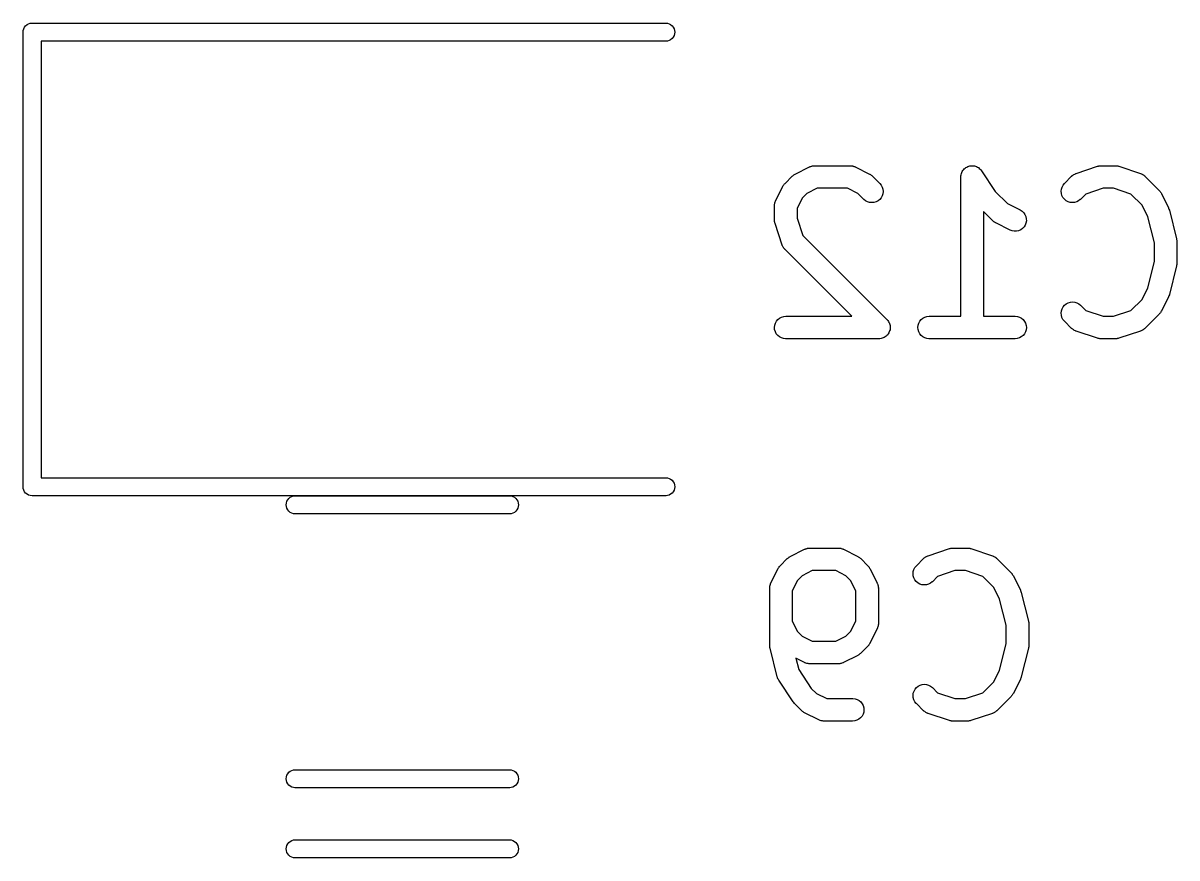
# Model space of a CAD drawing. Extents: x 107.4 to 153.1, y -68.2 to -38.3.
# Drawn here: x 136.67 to 144.34, y -43.85 to -38.31 of the extents above; entities that cross this region are included whole.
import ezdxf

# ---------------------------------------------------------------- set-up
doc = ezdxf.new("R2010")
doc.units = 0
doc.layers.add('BLACK', color=7, linetype='CONTINUOUS')

msp = doc.modelspace()

# ---------------------------------------------------------------- linework, layer by layer
at = {"layer": 'BLACK', "linetype": 'CONTINUOUS'}
for p, q in [((136.676, -38.3449), (136.682, -38.3345)), ((136.682, -38.3345), (136.689, -38.3254)), ((136.689, -38.3254), (136.699, -38.3179)), ((136.699, -38.3179), (136.709, -38.3123)), ((136.709, -38.3123), (136.72, -38.3089)), ((136.72, -38.3089), (136.729, -38.308)), ((136.729, -38.308), (136.732, -38.3077)), ((136.729, -38.308), (136.729, -38.308)), ((136.732, -38.3077), (136.735, -38.308)), ((136.735, -38.308), (140.945, -38.308)), ((140.945, -38.308), (140.954, -38.3089)), ((140.954, -38.3089), (140.965, -38.3123)), ((140.965, -38.3123), (140.975, -38.3179)), ((140.975, -38.3179), (140.985, -38.3254)), ((140.985, -38.3254), (140.992, -38.3345)), ((140.992, -38.3345), (140.998, -38.3449)), ((136.672, -38.368), (136.673, -38.3562)), ((136.672, -38.371), (136.672, -38.368)), ((136.672, -41.3851), (136.672, -38.371)), ((136.673, -38.3562), (136.676, -38.3449)), ((140.985, -38.4106), (140.975, -38.4181)), ((140.992, -38.4015), (140.985, -38.4106)), ((140.998, -38.3911), (140.992, -38.4015)), ((140.998, -38.3449), (141.001, -38.3562)), ((141.001, -38.3798), (140.998, -38.3911)), ((141.001, -38.3562), (141.002, -38.368)), ((141.002, -38.368), (141.001, -38.3798)), ((140.945, -38.428), (136.792, -38.428)), ((136.792, -38.428), (136.792, -41.328)), ((140.954, -38.4271), (140.945, -38.428)), ((140.965, -38.4237), (140.954, -38.4271)), ((140.975, -38.4181), (140.965, -38.4237)), ((141.735, -39.3726), (141.782, -39.325)), ((141.782, -39.325), (141.783, -39.3242)), ((141.783, -39.3242), (141.786, -39.3216)), ((141.786, -39.3216), (141.789, -39.3187)), ((141.789, -39.3187), (141.792, -39.317)), ((141.792, -39.317), (141.794, -39.3151)), ((141.794, -39.3151), (141.798, -39.3132)), ((141.798, -39.3132), (141.802, -39.3109)), ((141.802, -39.3109), (141.897, -39.2633)), ((141.897, -39.2633), (141.898, -39.2628)), ((141.898, -39.2628), (141.9, -39.2621)), ((141.9, -39.2621), (141.902, -39.261)), ((141.902, -39.261), (141.907, -39.2596)), ((141.907, -39.2596), (141.912, -39.2578)), ((141.912, -39.2578), (141.914, -39.2574)), ((141.914, -39.2574), (141.916, -39.2568)), ((141.916, -39.2568), (141.921, -39.2563)), ((141.921, -39.2563), (141.926, -39.2555)), ((141.926, -39.2555), (141.928, -39.2556)), ((141.928, -39.2556), (141.931, -39.2554)), ((141.931, -39.2554), (142.169, -39.2554)), ((142.169, -39.2554), (142.17, -39.2554)), ((142.17, -39.2554), (142.172, -39.2556)), ((142.172, -39.2556), (142.174, -39.2556)), ((142.174, -39.2556), (142.179, -39.2564)), ((142.179, -39.2564), (142.184, -39.257)), ((142.184, -39.257), (142.186, -39.2577)), ((142.186, -39.2577), (142.189, -39.2581)), ((142.189, -39.2581), (142.193, -39.2599)), ((142.193, -39.2599), (142.198, -39.2614)), ((142.198, -39.2614), (142.2, -39.2625)), ((142.2, -39.2625), (142.202, -39.2633)), ((142.202, -39.2633), (142.297, -39.3109)), ((142.297, -39.3109), (142.298, -39.3114)), ((142.298, -39.3114), (142.302, -39.3137)), ((142.302, -39.3137), (142.306, -39.3157)), ((142.306, -39.3157), (142.308, -39.3177)), ((142.308, -39.3177), (142.311, -39.3194)), ((142.311, -39.3194), (142.314, -39.3223)), ((142.314, -39.3223), (142.317, -39.325)), ((142.317, -39.325), (142.365, -39.3726)), ((142.903, -39.3293), (142.904, -39.3222)), ((142.903, -39.3294), (142.903, -39.3293)), ((142.903, -39.3295), (142.903, -39.3294)), ((142.903, -39.3304), (142.903, -39.3295)), ((142.903, -39.3295), (142.903, -39.3295)), ((142.903, -40.2554), (142.903, -39.3304)), ((142.904, -39.3222), (142.905, -39.3149)), ((142.905, -39.3148), (142.907, -39.3076)), ((142.905, -39.3149), (142.905, -39.3148)), ((142.905, -39.3148), (142.905, -39.3148)), ((142.907, -39.3076), (142.909, -39.3009)), ((142.909, -39.3008), (142.913, -39.2942)), ((142.909, -39.3009), (142.909, -39.3008)), ((142.909, -39.3009), (142.909, -39.3009)), ((142.913, -39.2942), (142.916, -39.2881)), ((142.916, -39.288), (142.921, -39.2825)), ((142.916, -39.2881), (142.916, -39.288)), ((142.916, -39.2881), (142.916, -39.2881)), ((142.921, -39.2825), (142.926, -39.2769)), ((142.926, -39.2768), (142.931, -39.2723)), ((142.926, -39.2769), (142.926, -39.2768)), ((142.926, -39.2768), (142.926, -39.2768)), ((142.931, -39.2723), (142.937, -39.2677)), ((142.937, -39.2676), (142.943, -39.2643)), ((142.937, -39.2677), (142.937, -39.2676)), ((142.937, -39.2677), (142.937, -39.2677)), ((142.943, -39.2643), (142.95, -39.2609)), ((142.95, -39.2608), (142.957, -39.2588)), ((142.95, -39.2609), (142.95, -39.2608)), ((142.95, -39.2609), (142.95, -39.2609)), ((142.957, -39.2588), (142.964, -39.2567)), ((142.964, -39.2567), (142.971, -39.2561)), ((142.964, -39.2567), (142.964, -39.2567)), ((142.964, -39.2567), (142.964, -39.2567)), ((142.971, -39.2561), (142.979, -39.2554)), ((142.979, -39.2554), (142.979, -39.2554)), ((142.979, -39.2554), (142.986, -39.2561)), ((142.979, -39.2554), (142.979, -39.2554)), ((142.986, -39.2561), (142.993, -39.2569)), ((142.993, -39.2569), (142.993, -39.2569)), ((142.993, -39.2569), (142.993, -39.2569)), ((142.993, -39.2569), (143, -39.2591)), ((143, -39.2591), (143.007, -39.2612)), ((143.007, -39.2612), (143.007, -39.2612)), ((143.007, -39.2612), (143.007, -39.2612)), ((143.007, -39.2612), (143.014, -39.2648)), ((143.014, -39.2648), (143.02, -39.2681)), ((143.02, -39.2681), (143.02, -39.2682)), ((143.02, -39.2682), (143.02, -39.2682)), ((143.02, -39.2682), (143.026, -39.2728)), ((143.026, -39.2728), (143.031, -39.2774)), ((143.031, -39.2774), (143.031, -39.2775)), ((143.031, -39.2775), (143.031, -39.2775)), ((143.031, -39.2775), (143.036, -39.283)), ((143.036, -39.283), (143.041, -39.2888)), ((143.041, -39.2888), (143.132, -39.4255)), ((143.592, -39.3726), (143.639, -39.325)), ((143.639, -39.325), (143.64, -39.3242)), ((143.64, -39.3242), (143.642, -39.3229)), ((143.642, -39.3229), (143.643, -39.3213)), ((143.643, -39.3213), (143.648, -39.3183)), ((143.648, -39.3183), (143.652, -39.3151)), ((143.652, -39.3151), (143.654, -39.3141)), ((143.654, -39.3141), (143.655, -39.3128)), ((143.655, -39.3128), (143.66, -39.3107)), ((143.66, -39.3107), (143.665, -39.3084)), ((143.665, -39.3084), (143.667, -39.3077)), ((143.667, -39.3077), (143.669, -39.3068)), ((143.669, -39.3068), (143.812, -39.2592)), ((143.812, -39.2592), (143.813, -39.2589)), ((143.813, -39.2589), (143.817, -39.258)), ((143.817, -39.258), (143.821, -39.2568)), ((143.821, -39.2568), (143.824, -39.2565)), ((143.824, -39.2565), (143.827, -39.2559)), ((143.827, -39.2559), (143.831, -39.2558)), ((143.831, -39.2558), (143.835, -39.2554)), ((143.835, -39.2554), (143.931, -39.2554)), ((143.931, -39.2554), (143.932, -39.2554)), ((143.932, -39.2554), (143.936, -39.2559)), ((143.936, -39.2559), (143.94, -39.256)), ((143.94, -39.256), (143.943, -39.2567)), ((143.943, -39.2567), (143.946, -39.257)), ((143.946, -39.257), (143.95, -39.2583)), ((143.95, -39.2583), (143.954, -39.2592)), ((143.954, -39.2592), (144.097, -39.3068)), ((144.097, -39.3068), (144.098, -39.3072)), ((144.098, -39.3072), (144.1, -39.3081)), ((144.1, -39.3081), (144.102, -39.3088)), ((144.102, -39.3088), (144.107, -39.3112)), ((144.107, -39.3112), (144.111, -39.3133)), ((144.111, -39.3133), (144.113, -39.3146)), ((144.113, -39.3146), (144.115, -39.3157)), ((144.115, -39.3157), (144.119, -39.3189)), ((144.119, -39.3189), (144.123, -39.3219)), ((144.123, -39.3219), (144.125, -39.3236)), ((144.125, -39.3236), (144.126, -39.325)), ((144.126, -39.325), (144.222, -39.4202)), ((141.673, -39.4873), (141.721, -39.3921)), ((141.721, -39.3911), (141.723, -39.3876)), ((141.721, -39.3921), (141.721, -39.3911)), ((141.723, -39.3876), (141.725, -39.3839)), ((141.725, -39.3839), (141.727, -39.3815)), ((141.727, -39.3815), (141.729, -39.3789)), ((141.729, -39.3789), (141.732, -39.3758)), ((141.732, -39.3758), (141.735, -39.3726)), ((141.948, -39.4054), (141.88, -39.4396)), ((142.151, -39.4054), (141.948, -39.4054)), ((142.219, -39.4396), (142.151, -39.4054)), ((142.365, -39.3726), (142.365, -39.3733)), ((142.365, -39.3733), (142.374, -39.3848)), ((142.374, -39.3848), (142.381, -39.3978)), ((142.381, -39.3978), (142.385, -39.4118)), ((143.571, -39.4108), (143.576, -39.3968)), ((143.576, -39.3968), (143.583, -39.3839)), ((143.583, -39.3839), (143.592, -39.3726)), ((143.848, -39.4054), (143.733, -39.4436)), ((143.918, -39.4054), (143.848, -39.4054)), ((144.033, -39.4436), (143.918, -39.4054)), ((141.849, -39.47), (141.815, -39.5386)), ((141.88, -39.4396), (141.849, -39.47)), ((142.258, -39.4787), (142.219, -39.4396)), ((142.27, -39.4879), (142.258, -39.4787)), ((142.364, -39.479), (142.353, -39.4882)), ((142.374, -39.4678), (142.364, -39.479)), ((142.381, -39.4549), (142.374, -39.4678)), ((142.385, -39.441), (142.381, -39.4549)), ((142.385, -39.4118), (142.387, -39.4264)), ((142.387, -39.4264), (142.385, -39.441)), ((143.132, -39.4255), (143.213, -39.5068)), ((143.57, -39.4254), (143.571, -39.4108)), ((143.571, -39.4399), (143.57, -39.4254)), ((143.575, -39.454), (143.571, -39.4399)), ((143.582, -39.4669), (143.575, -39.454)), ((143.591, -39.4783), (143.582, -39.4669)), ((143.603, -39.4877), (143.591, -39.4783)), ((143.697, -39.4794), (143.686, -39.4885)), ((143.698, -39.4787), (143.697, -39.4794)), ((143.733, -39.4436), (143.698, -39.4787)), ((144.107, -39.5177), (144.033, -39.4436)), ((144.222, -39.4202), (144.222, -39.4209)), ((144.222, -39.4209), (144.225, -39.4242)), ((144.225, -39.4242), (144.228, -39.4273)), ((144.228, -39.4273), (144.23, -39.43)), ((144.23, -39.43), (144.232, -39.4324)), ((144.232, -39.4324), (144.234, -39.4361)), ((144.234, -39.4361), (144.236, -39.4397)), ((144.236, -39.4397), (144.283, -39.5349)), ((141.665, -39.5154), (141.666, -39.5104)), ((141.665, -39.5176), (141.665, -39.5154)), ((141.665, -39.5198), (141.665, -39.5176)), ((141.665, -39.5209), (141.665, -39.5198)), ((141.665, -39.6161), (141.665, -39.5209)), ((141.666, -39.5104), (141.667, -39.5053)), ((141.667, -39.5032), (141.668, -39.501)), ((141.667, -39.5053), (141.667, -39.5032)), ((141.668, -39.501), (141.67, -39.4962)), ((141.67, -39.4962), (141.671, -39.4913)), ((141.671, -39.4913), (141.672, -39.4894)), ((141.672, -39.4894), (141.673, -39.4873)), ((141.815, -39.5386), (141.815, -39.6039)), ((142.283, -39.4949), (142.27, -39.4879)), ((142.297, -39.4991), (142.283, -39.4949)), ((142.311, -39.5006), (142.297, -39.4991)), ((142.326, -39.4992), (142.311, -39.5006)), ((142.34, -39.4951), (142.326, -39.4992)), ((142.353, -39.4882), (142.34, -39.4951)), ((143.116, -39.6215), (143.053, -39.5591)), ((143.053, -39.5591), (143.053, -40.2554)), ((143.213, -39.5068), (143.297, -39.549)), ((143.297, -39.549), (143.298, -39.5495)), ((143.298, -39.5495), (143.311, -39.5575)), ((143.311, -39.5575), (143.321, -39.5677)), ((143.616, -39.4947), (143.603, -39.4877)), ((143.63, -39.499), (143.616, -39.4947)), ((143.644, -39.5006), (143.63, -39.499)), ((143.659, -39.4993), (143.644, -39.5006)), ((143.673, -39.4953), (143.659, -39.4993)), ((143.686, -39.4885), (143.673, -39.4953)), ((144.146, -39.5947), (144.107, -39.5177)), ((144.283, -39.5349), (144.284, -39.5359)), ((144.284, -39.5359), (144.284, -39.5362)), ((144.284, -39.5362), (144.284, -39.5365)), ((144.284, -39.5365), (144.286, -39.5431)), ((144.286, -39.5431), (144.289, -39.5496)), ((144.289, -39.5496), (144.289, -39.55)), ((144.289, -39.55), (144.289, -39.5503)), ((144.289, -39.5503), (144.337, -39.7408)), ((141.666, -39.6203), (141.665, -39.6161)), ((141.666, -39.6245), (141.666, -39.6203)), ((141.666, -39.6275), (141.666, -39.6245)), ((141.667, -39.6307), (141.666, -39.6275)), ((141.668, -39.6347), (141.667, -39.6307)), ((141.669, -39.6388), (141.668, -39.6347)), ((141.815, -39.6039), (141.853, -39.7184)), ((143.119, -39.6242), (143.116, -39.6215)), ((143.122, -39.6271), (143.119, -39.6242)), ((143.125, -39.6288), (143.122, -39.6271)), ((143.127, -39.6308), (143.125, -39.6288)), ((143.131, -39.6328), (143.127, -39.6308)), ((143.134, -39.6351), (143.131, -39.6328)), ((143.135, -39.6356), (143.134, -39.6351)), ((143.23, -39.6832), (143.135, -39.6356)), ((143.321, -39.5677), (143.329, -39.5797)), ((143.329, -39.5797), (143.335, -39.5931)), ((143.336, -39.6365), (143.331, -39.6501)), ((143.335, -39.5931), (143.338, -39.6074)), ((143.339, -39.6221), (143.336, -39.6365)), ((143.338, -39.6074), (143.339, -39.6221)), ((144.189, -39.7682), (144.146, -39.5947)), ((141.669, -39.6398), (141.669, -39.6388)), ((141.717, -39.7827), (141.669, -39.6398)), ((143.244, -39.6884), (143.23, -39.6832)), ((143.258, -39.6909), (143.244, -39.6884)), ((143.273, -39.6905), (143.258, -39.6909)), ((143.287, -39.6873), (143.273, -39.6905)), ((143.301, -39.6814), (143.287, -39.6873)), ((143.313, -39.673), (143.301, -39.6814)), ((143.323, -39.6624), (143.313, -39.673)), ((143.331, -39.6501), (143.323, -39.6624)), ((141.717, -39.7847), (141.717, -39.7827)), ((141.718, -39.7868), (141.717, -39.7847)), ((141.72, -39.7914), (141.718, -39.7868)), ((141.723, -39.796), (141.72, -39.7914)), ((141.853, -39.7184), (142.412, -40.2773)), ((144.189, -39.8926), (144.189, -39.7682)), ((144.337, -39.7408), (144.337, -39.7418)), ((144.337, -39.7418), (144.337, -39.7431)), ((144.337, -39.7431), (144.337, -39.7444)), ((144.337, -39.7444), (144.338, -39.7504)), ((144.338, -39.7504), (144.339, -39.7563)), ((144.339, -39.7563), (144.339, -39.7576)), ((144.339, -39.7576), (144.339, -39.759)), ((144.339, -39.759), (144.339, -39.9018)), ((141.724, -39.7978), (141.723, -39.796)), ((141.725, -39.7998), (141.724, -39.7978)), ((141.728, -39.8038), (141.725, -39.7998)), ((141.731, -39.808), (141.728, -39.8038)), ((141.733, -39.8095), (141.731, -39.808)), ((141.734, -39.8112), (141.733, -39.8095)), ((141.735, -39.812), (141.734, -39.8112)), ((142.178, -40.2554), (141.735, -39.812)), ((144.146, -40.0661), (144.189, -39.8926)), ((144.337, -39.92), (144.289, -40.1105)), ((144.338, -39.9115), (144.337, -39.9174)), ((144.337, -39.9174), (144.337, -39.9187)), ((144.337, -39.9187), (144.337, -39.92)), ((144.339, -39.9055), (144.338, -39.9115)), ((144.339, -39.9018), (144.339, -39.9029)), ((144.339, -39.9029), (144.339, -39.9042)), ((144.339, -39.9042), (144.339, -39.9055)), ((144.107, -40.1431), (144.146, -40.0661)), ((143.592, -40.1817), (143.604, -40.1725)), ((143.604, -40.1725), (143.617, -40.1657)), ((143.617, -40.1657), (143.631, -40.1615)), ((143.631, -40.1615), (143.645, -40.1601)), ((143.645, -40.1601), (143.66, -40.1616)), ((143.66, -40.1616), (143.674, -40.1659)), ((143.674, -40.1659), (143.687, -40.1728)), ((143.687, -40.1728), (143.698, -40.1821)), ((144.033, -40.2172), (144.107, -40.1431)), ((144.283, -40.1258), (144.236, -40.2211)), ((144.284, -40.1252), (144.283, -40.1255)), ((144.283, -40.1255), (144.283, -40.1258)), ((144.286, -40.1187), (144.284, -40.1252)), ((144.289, -40.1122), (144.286, -40.1187)), ((144.289, -40.1105), (144.289, -40.1115)), ((144.289, -40.1115), (144.289, -40.1118)), ((144.289, -40.1118), (144.289, -40.1122)), ((143.57, -40.2344), (143.571, -40.2198)), ((143.571, -40.2489), (143.57, -40.2344)), ((143.571, -40.2198), (143.576, -40.2058)), ((143.575, -40.263), (143.571, -40.2489)), ((143.576, -40.2058), (143.583, -40.193)), ((143.583, -40.193), (143.592, -40.1817)), ((143.698, -40.1821), (143.733, -40.2172)), ((143.733, -40.2172), (143.848, -40.2554)), ((143.918, -40.2554), (144.033, -40.2172)), ((144.222, -40.2406), (144.126, -40.3358)), ((144.224, -40.2373), (144.222, -40.2406)), ((144.227, -40.2343), (144.224, -40.2373)), ((144.229, -40.2317), (144.227, -40.2343)), ((144.231, -40.2292), (144.229, -40.2317)), ((144.233, -40.2255), (144.231, -40.2292)), ((144.235, -40.222), (144.233, -40.2255)), ((144.236, -40.2211), (144.235, -40.222)), ((141.665, -40.3299), (141.667, -40.3153)), ((141.667, -40.3153), (141.671, -40.3013)), ((141.671, -40.3013), (141.678, -40.2884)), ((141.678, -40.2884), (141.687, -40.2772)), ((141.687, -40.2772), (141.699, -40.2679)), ((141.699, -40.2679), (141.712, -40.261)), ((141.712, -40.261), (141.726, -40.2568)), ((141.726, -40.2568), (141.74, -40.2554)), ((141.74, -40.2554), (142.178, -40.2554)), ((142.412, -40.2773), (142.413, -40.2779)), ((142.413, -40.2779), (142.413, -40.2779)), ((142.413, -40.2779), (142.413, -40.2779)), ((142.413, -40.2779), (142.413, -40.2781)), ((142.413, -40.2781), (142.417, -40.2838)), ((142.417, -40.2838), (142.422, -40.2893)), ((142.422, -40.2893), (142.422, -40.2894)), ((142.422, -40.2894), (142.422, -40.2895)), ((142.422, -40.2895), (142.425, -40.2959)), ((142.425, -40.2959), (142.429, -40.3023)), ((142.429, -40.3023), (142.429, -40.3024)), ((142.429, -40.3024), (142.429, -40.3025)), ((142.429, -40.3025), (142.431, -40.3094)), ((142.431, -40.3094), (142.433, -40.3163)), ((142.433, -40.3163), (142.433, -40.3165)), ((142.433, -40.3165), (142.433, -40.3166)), ((142.433, -40.3166), (142.433, -40.3239)), ((142.433, -40.3239), (142.434, -40.3309)), ((142.617, -40.3299), (142.619, -40.3153)), ((142.619, -40.3153), (142.623, -40.3013)), ((142.623, -40.3013), (142.63, -40.2884)), ((142.63, -40.2884), (142.64, -40.2772)), ((142.64, -40.2772), (142.651, -40.2679)), ((142.651, -40.2679), (142.664, -40.261)), ((142.664, -40.261), (142.678, -40.2568)), ((142.678, -40.2568), (142.692, -40.2554)), ((142.692, -40.2554), (142.903, -40.2554)), ((143.053, -40.2554), (143.264, -40.2554)), ((143.264, -40.2554), (143.265, -40.2554)), ((143.265, -40.2554), (143.279, -40.257)), ((143.279, -40.257), (143.293, -40.2614)), ((143.293, -40.2614), (143.306, -40.2685)), ((143.306, -40.2685), (143.317, -40.2779)), ((143.317, -40.2779), (143.327, -40.2893)), ((143.327, -40.2893), (143.333, -40.3023)), ((143.333, -40.3023), (143.338, -40.3163)), ((143.338, -40.3163), (143.339, -40.3309)), ((143.582, -40.276), (143.575, -40.263)), ((143.591, -40.2874), (143.582, -40.276)), ((143.592, -40.2882), (143.591, -40.2874)), ((143.639, -40.3358), (143.592, -40.2882)), ((143.848, -40.2554), (143.918, -40.2554)), ((141.666, -40.3444), (141.665, -40.3299)), ((141.671, -40.3585), (141.666, -40.3444)), ((141.677, -40.3714), (141.671, -40.3585)), ((141.687, -40.3829), (141.677, -40.3714)), ((141.698, -40.3923), (141.687, -40.3829)), ((141.711, -40.3993), (141.698, -40.3923)), ((141.725, -40.4037), (141.711, -40.3993)), ((141.739, -40.4054), (141.725, -40.4037)), ((142.366, -40.4047), (142.359, -40.4054)), ((142.373, -40.404), (142.366, -40.4047)), ((142.374, -40.404), (142.373, -40.404)), ((142.381, -40.4019), (142.374, -40.404)), ((142.374, -40.404), (142.374, -40.404)), ((142.387, -40.3998), (142.381, -40.4019)), ((142.388, -40.3998), (142.387, -40.3998)), ((142.394, -40.3964), (142.388, -40.3997)), ((142.388, -40.3997), (142.388, -40.3998)), ((142.4, -40.393), (142.394, -40.3964)), ((142.401, -40.3929), (142.4, -40.393)), ((142.406, -40.3882), (142.401, -40.3928)), ((142.401, -40.3928), (142.401, -40.3929)), ((142.412, -40.3838), (142.406, -40.3882)), ((142.417, -40.378), (142.412, -40.3836)), ((142.412, -40.3836), (142.412, -40.3837)), ((142.412, -40.3837), (142.412, -40.3838)), ((142.421, -40.3725), (142.417, -40.378)), ((142.425, -40.366), (142.421, -40.3723)), ((142.421, -40.3723), (142.421, -40.3724)), ((142.421, -40.3724), (142.421, -40.3725)), ((142.428, -40.3597), (142.425, -40.366)), ((142.43, -40.3524), (142.428, -40.3594)), ((142.428, -40.3594), (142.428, -40.3596)), ((142.428, -40.3596), (142.428, -40.3597)), ((142.433, -40.3457), (142.43, -40.3524)), ((142.434, -40.3312), (142.433, -40.3382)), ((142.433, -40.3382), (142.433, -40.3455)), ((142.433, -40.3455), (142.433, -40.3456)), ((142.433, -40.3456), (142.433, -40.3457)), ((142.434, -40.3309), (142.434, -40.331)), ((142.434, -40.331), (142.434, -40.3312)), ((142.619, -40.3444), (142.617, -40.3299)), ((142.623, -40.3585), (142.619, -40.3444)), ((142.63, -40.3714), (142.623, -40.3585)), ((142.639, -40.3829), (142.63, -40.3714)), ((142.65, -40.3923), (142.639, -40.3829)), ((142.663, -40.3993), (142.65, -40.3923)), ((142.677, -40.4037), (142.663, -40.3993)), ((142.691, -40.4054), (142.677, -40.4037)), ((143.278, -40.404), (143.264, -40.4054)), ((143.292, -40.3997), (143.278, -40.404)), ((143.305, -40.3928), (143.292, -40.3997)), ((143.317, -40.3836), (143.305, -40.3928)), ((143.326, -40.3723), (143.317, -40.3836)), ((143.333, -40.3594), (143.326, -40.3723)), ((143.337, -40.3455), (143.333, -40.3594)), ((143.339, -40.3309), (143.337, -40.3455)), ((143.641, -40.3372), (143.639, -40.3358)), ((143.643, -40.3388), (143.641, -40.3372)), ((143.647, -40.3418), (143.643, -40.3388)), ((143.651, -40.3451), (143.647, -40.3418)), ((143.653, -40.3461), (143.651, -40.3451)), ((143.654, -40.3474), (143.653, -40.3461)), ((143.659, -40.3496), (143.654, -40.3474)), ((143.664, -40.352), (143.659, -40.3496)), ((143.666, -40.3526), (143.664, -40.352)), ((143.668, -40.3536), (143.666, -40.3526)), ((143.669, -40.3539), (143.668, -40.3536)), ((143.812, -40.4015), (143.669, -40.3539)), ((143.816, -40.4025), (143.812, -40.4015)), ((143.82, -40.4037), (143.816, -40.4025)), ((143.823, -40.4041), (143.82, -40.4037)), ((143.826, -40.4048), (143.823, -40.4041)), ((143.83, -40.4049), (143.826, -40.4048)), ((143.834, -40.4054), (143.83, -40.4049)), ((143.935, -40.405), (143.931, -40.4054)), ((143.939, -40.4049), (143.935, -40.405)), ((143.942, -40.4043), (143.939, -40.4049)), ((143.945, -40.404), (143.942, -40.4043)), ((143.949, -40.4027), (143.945, -40.404)), ((143.953, -40.4019), (143.949, -40.4027)), ((143.954, -40.4015), (143.953, -40.4019)), ((144.097, -40.3539), (143.954, -40.4015)), ((144.099, -40.353), (144.097, -40.3539)), ((144.101, -40.3524), (144.099, -40.353)), ((144.106, -40.35), (144.101, -40.3524)), ((144.111, -40.348), (144.106, -40.35)), ((144.112, -40.3467), (144.111, -40.348)), ((144.114, -40.3457), (144.112, -40.3467)), ((144.118, -40.3425), (144.114, -40.3457)), ((144.122, -40.3395), (144.118, -40.3425)), ((144.124, -40.3379), (144.122, -40.3395)), ((144.126, -40.3365), (144.124, -40.3379)), ((144.126, -40.3358), (144.126, -40.3365)), ((141.74, -40.4054), (141.739, -40.4054)), ((142.359, -40.4054), (141.74, -40.4054)), ((142.692, -40.4054), (142.691, -40.4054)), ((143.264, -40.4054), (142.692, -40.4054)), ((143.835, -40.4054), (143.834, -40.4054)), ((143.931, -40.4054), (143.835, -40.4054)), ((136.672, -41.388), (136.672, -41.3851)), ((136.673, -41.3998), (136.672, -41.388)), ((136.676, -41.4111), (136.673, -41.3998)), ((136.792, -41.328), (140.945, -41.328)), ((140.945, -41.328), (140.954, -41.3289)), ((140.954, -41.3289), (140.965, -41.3323)), ((140.965, -41.3323), (140.975, -41.3379)), ((140.975, -41.3379), (140.985, -41.3454)), ((140.985, -41.3454), (140.992, -41.3545)), ((140.992, -41.3545), (140.998, -41.3649)), ((140.998, -41.3649), (141.001, -41.3762)), ((141.001, -41.3998), (140.998, -41.4111)), ((141.001, -41.3762), (141.002, -41.388)), ((141.002, -41.388), (141.001, -41.3998)), ((136.682, -41.4215), (136.676, -41.4111)), ((136.689, -41.4306), (136.682, -41.4215)), ((136.699, -41.4381), (136.689, -41.4306)), ((136.709, -41.4437), (136.699, -41.4381)), ((136.72, -41.4471), (136.709, -41.4437)), ((136.732, -41.4483), (136.72, -41.4471)), ((136.735, -41.448), (136.732, -41.4483)), ((140.945, -41.448), (136.735, -41.448)), ((138.425, -41.4849), (138.431, -41.4745)), ((138.431, -41.4745), (138.438, -41.4654)), ((138.438, -41.4654), (138.447, -41.4579)), ((138.447, -41.4579), (138.458, -41.4523)), ((138.458, -41.4523), (138.469, -41.4489)), ((138.469, -41.4489), (138.478, -41.448)), ((138.478, -41.448), (139.906, -41.448)), ((139.906, -41.448), (139.915, -41.4489)), ((139.915, -41.4489), (139.926, -41.4523)), ((139.926, -41.4523), (139.937, -41.4579)), ((139.937, -41.4579), (139.946, -41.4654)), ((139.946, -41.4654), (139.953, -41.4745)), ((139.953, -41.4745), (139.959, -41.4849)), ((140.954, -41.4471), (140.945, -41.448)), ((140.965, -41.4437), (140.954, -41.4471)), ((140.975, -41.4381), (140.965, -41.4437)), ((140.985, -41.4306), (140.975, -41.4381)), ((140.992, -41.4215), (140.985, -41.4306)), ((140.998, -41.4111), (140.992, -41.4215)), ((138.42, -41.508), (138.422, -41.4962)), ((138.422, -41.5198), (138.42, -41.508)), ((138.422, -41.4962), (138.425, -41.4849)), ((138.425, -41.5311), (138.422, -41.5198)), ((138.431, -41.5415), (138.425, -41.5311)), ((138.438, -41.5506), (138.431, -41.5415)), ((138.447, -41.5581), (138.438, -41.5506)), ((139.946, -41.5506), (139.937, -41.5581)), ((139.953, -41.5415), (139.946, -41.5506)), ((139.959, -41.5311), (139.953, -41.5415)), ((139.959, -41.4849), (139.962, -41.4962)), ((139.962, -41.5198), (139.959, -41.5311)), ((139.962, -41.4962), (139.964, -41.508)), ((139.964, -41.508), (139.962, -41.5198)), ((138.458, -41.5637), (138.447, -41.5581)), ((138.469, -41.5671), (138.458, -41.5637)), ((138.478, -41.568), (138.469, -41.5671)), ((139.906, -41.568), (138.478, -41.568)), ((139.915, -41.5671), (139.906, -41.568)), ((139.926, -41.5637), (139.915, -41.5671)), ((139.937, -41.5581), (139.926, -41.5637)), ((141.751, -41.8642), (141.755, -41.8616)), ((141.755, -41.8616), (141.758, -41.8587)), ((141.758, -41.8587), (141.76, -41.857)), ((141.76, -41.857), (141.763, -41.8551)), ((141.763, -41.8551), (141.766, -41.8532)), ((141.766, -41.8532), (141.77, -41.8509)), ((141.77, -41.8509), (141.865, -41.8033)), ((141.865, -41.8033), (141.866, -41.8028)), ((141.866, -41.8028), (141.868, -41.8021)), ((141.868, -41.8021), (141.87, -41.801)), ((141.87, -41.801), (141.875, -41.7996)), ((141.875, -41.7996), (141.88, -41.7978)), ((141.88, -41.7978), (141.882, -41.7974)), ((141.882, -41.7974), (141.884, -41.7968)), ((141.884, -41.7968), (141.889, -41.7963)), ((141.889, -41.7963), (141.894, -41.7955)), ((141.894, -41.7955), (141.897, -41.7956)), ((141.897, -41.7956), (141.899, -41.7954)), ((141.899, -41.7954), (142.089, -41.7954)), ((142.089, -41.7954), (142.09, -41.7954)), ((142.09, -41.7954), (142.092, -41.7956)), ((142.092, -41.7956), (142.095, -41.7956)), ((142.095, -41.7956), (142.1, -41.7964)), ((142.1, -41.7964), (142.105, -41.797)), ((142.105, -41.797), (142.107, -41.7977)), ((142.107, -41.7977), (142.109, -41.7981)), ((142.109, -41.7981), (142.114, -41.7999)), ((142.114, -41.7999), (142.119, -41.8014)), ((142.119, -41.8014), (142.121, -41.8025)), ((142.121, -41.8025), (142.123, -41.8033)), ((142.123, -41.8033), (142.218, -41.8509)), ((142.218, -41.8509), (142.219, -41.8514)), ((142.219, -41.8514), (142.222, -41.8537)), ((142.222, -41.8537), (142.226, -41.8557)), ((142.226, -41.8557), (142.229, -41.8577)), ((142.229, -41.8577), (142.231, -41.8594)), ((142.231, -41.8594), (142.234, -41.8623)), ((142.658, -41.8629), (142.659, -41.8613)), ((142.659, -41.8613), (142.663, -41.8583)), ((142.663, -41.8583), (142.667, -41.8551)), ((142.667, -41.8551), (142.669, -41.8541)), ((142.669, -41.8541), (142.671, -41.8528)), ((142.671, -41.8528), (142.676, -41.8507)), ((142.676, -41.8507), (142.68, -41.8484)), ((142.68, -41.8484), (142.683, -41.8477)), ((142.683, -41.8477), (142.685, -41.8468)), ((142.685, -41.8468), (142.827, -41.7992)), ((142.827, -41.7992), (142.828, -41.7989)), ((142.828, -41.7989), (142.833, -41.798)), ((142.833, -41.798), (142.837, -41.7968)), ((142.837, -41.7968), (142.84, -41.7965)), ((142.84, -41.7965), (142.843, -41.7959)), ((142.843, -41.7959), (142.847, -41.7958)), ((142.847, -41.7958), (142.851, -41.7954)), ((142.851, -41.7954), (142.946, -41.7954)), ((142.946, -41.7954), (142.947, -41.7954)), ((142.947, -41.7954), (142.952, -41.7959)), ((142.952, -41.7959), (142.956, -41.796)), ((142.956, -41.796), (142.959, -41.7967)), ((142.959, -41.7967), (142.962, -41.797)), ((142.962, -41.797), (142.966, -41.7983)), ((142.966, -41.7983), (142.97, -41.7992)), ((142.97, -41.7992), (143.113, -41.8468)), ((143.113, -41.8468), (143.114, -41.8472)), ((143.114, -41.8472), (143.116, -41.8481)), ((143.116, -41.8481), (143.118, -41.8488)), ((143.118, -41.8488), (143.123, -41.8512)), ((143.123, -41.8512), (143.127, -41.8533)), ((143.127, -41.8533), (143.129, -41.8546)), ((143.129, -41.8546), (143.131, -41.8557)), ((143.131, -41.8557), (143.135, -41.8589)), ((143.135, -41.8589), (143.139, -41.8619)), ((141.641, -42.0273), (141.689, -41.9321)), ((141.689, -41.9311), (141.692, -41.9276)), ((141.689, -41.9321), (141.689, -41.9311)), ((141.692, -41.9276), (141.694, -41.9239)), ((141.694, -41.9239), (141.696, -41.9215)), ((141.696, -41.9215), (141.697, -41.9189)), ((141.697, -41.9189), (141.7, -41.9158)), ((141.7, -41.9158), (141.703, -41.9126)), ((141.703, -41.9126), (141.75, -41.865)), ((141.75, -41.865), (141.751, -41.8642)), ((142.234, -41.8623), (142.238, -41.865)), ((142.238, -41.865), (142.285, -41.9126)), ((142.285, -41.9126), (142.286, -41.9133)), ((142.286, -41.9133), (142.288, -41.9166)), ((142.288, -41.9166), (142.291, -41.9197)), ((142.291, -41.9197), (142.293, -41.9223)), ((142.293, -41.9223), (142.295, -41.9248)), ((142.295, -41.9248), (142.297, -41.9285)), ((142.297, -41.9285), (142.299, -41.9321)), ((142.299, -41.9321), (142.347, -42.0273)), ((142.587, -41.9508), (142.591, -41.9368)), ((142.591, -41.9368), (142.598, -41.9239)), ((142.598, -41.9239), (142.608, -41.9126)), ((142.608, -41.9126), (142.655, -41.865)), ((142.655, -41.865), (142.656, -41.8642)), ((142.656, -41.8642), (142.658, -41.8629)), ((143.139, -41.8619), (143.141, -41.8636)), ((143.141, -41.8636), (143.142, -41.865)), ((143.142, -41.865), (143.238, -41.9602)), ((141.818, -42.01), (141.783, -42.0786)), ((141.848, -41.9796), (141.818, -42.01)), ((141.916, -41.9454), (141.848, -41.9796)), ((142.072, -41.9454), (141.916, -41.9454)), ((142.14, -41.9796), (142.072, -41.9454)), ((142.17, -42.01), (142.14, -41.9796)), ((142.205, -42.0786), (142.17, -42.01)), ((142.586, -41.9654), (142.587, -41.9508)), ((142.587, -41.9799), (142.586, -41.9654)), ((142.591, -41.994), (142.587, -41.9799)), ((142.598, -42.0069), (142.591, -41.994)), ((142.607, -42.0183), (142.598, -42.0069)), ((142.749, -41.9836), (142.714, -42.0187)), ((142.863, -41.9454), (142.749, -41.9836)), ((142.934, -41.9454), (142.863, -41.9454)), ((143.049, -41.9836), (142.934, -41.9454)), ((143.123, -42.0577), (143.049, -41.9836)), ((143.238, -41.9602), (143.238, -41.9609)), ((143.238, -41.9609), (143.241, -41.9642)), ((143.241, -41.9642), (143.244, -41.9673)), ((143.244, -41.9673), (143.245, -41.97)), ((143.245, -41.97), (143.247, -41.9724)), ((143.247, -41.9724), (143.249, -41.9761)), ((143.249, -41.9761), (143.252, -41.9797)), ((143.252, -41.9797), (143.299, -42.0749)), ((141.633, -42.0554), (141.634, -42.0504)), ((141.634, -42.0576), (141.633, -42.0554)), ((141.633, -42.0598), (141.634, -42.0576)), ((141.633, -42.0609), (141.633, -42.0598)), ((141.633, -42.4418), (141.633, -42.0609)), ((141.634, -42.0504), (141.635, -42.0453)), ((141.635, -42.0453), (141.636, -42.0432)), ((141.636, -42.041), (141.638, -42.0362)), ((141.636, -42.0432), (141.636, -42.041)), ((141.638, -42.0362), (141.639, -42.0313)), ((141.639, -42.0313), (141.64, -42.0294)), ((141.64, -42.0294), (141.641, -42.0273)), ((141.783, -42.0786), (141.783, -42.2812)), ((142.205, -42.2812), (142.205, -42.0786)), ((142.347, -42.0273), (142.347, -42.0283)), ((142.347, -42.0283), (142.348, -42.0303)), ((142.348, -42.0303), (142.349, -42.0323)), ((142.349, -42.0323), (142.351, -42.0372)), ((142.351, -42.0372), (142.352, -42.042)), ((142.352, -42.042), (142.353, -42.0442)), ((142.353, -42.0442), (142.353, -42.0463)), ((142.353, -42.0463), (142.354, -42.0514)), ((142.354, -42.0514), (142.355, -42.0565)), ((142.355, -42.0565), (142.354, -42.0587)), ((142.354, -42.0587), (142.355, -42.0609)), ((142.355, -42.0609), (142.355, -42.299)), ((142.619, -42.0277), (142.607, -42.0183)), ((142.631, -42.0347), (142.619, -42.0277)), ((142.645, -42.039), (142.631, -42.0347)), ((142.66, -42.0406), (142.645, -42.039)), ((142.674, -42.0393), (142.66, -42.0406)), ((142.689, -42.0353), (142.674, -42.0393)), ((142.702, -42.0285), (142.689, -42.0353)), ((142.713, -42.0194), (142.702, -42.0285)), ((142.714, -42.0187), (142.713, -42.0194)), ((143.161, -42.1347), (143.123, -42.0577)), ((143.299, -42.0749), (143.3, -42.0759)), ((143.3, -42.0759), (143.3, -42.0762)), ((143.3, -42.0762), (143.3, -42.0765)), ((143.3, -42.0765), (143.302, -42.0831)), ((143.302, -42.0831), (143.305, -42.0896)), ((143.305, -42.0896), (143.305, -42.09)), ((143.305, -42.09), (143.305, -42.0903)), ((143.305, -42.0903), (143.352, -42.2808)), ((143.205, -42.3082), (143.161, -42.1347)), ((141.783, -42.2812), (141.818, -42.3498)), ((142.17, -42.3498), (142.205, -42.2812)), ((142.352, -42.3188), (142.35, -42.3236)), ((142.353, -42.3145), (142.352, -42.3166)), ((142.352, -42.3166), (142.352, -42.3188)), ((142.354, -42.3095), (142.353, -42.3145)), ((142.355, -42.3), (142.354, -42.3022)), ((142.354, -42.3022), (142.355, -42.3044)), ((142.355, -42.3044), (142.354, -42.3095)), ((142.355, -42.299), (142.355, -42.3)), ((143.205, -42.4326), (143.205, -42.3082)), ((143.352, -42.2808), (143.353, -42.2818)), ((143.353, -42.2818), (143.353, -42.2831)), ((143.353, -42.2831), (143.353, -42.2844)), ((143.353, -42.2844), (143.354, -42.2904)), ((143.354, -42.2904), (143.355, -42.2963)), ((143.355, -42.2963), (143.355, -42.2976)), ((143.355, -42.2976), (143.355, -42.299)), ((143.355, -42.299), (143.355, -42.4418)), ((141.818, -42.3498), (141.848, -42.3802)), ((141.848, -42.3802), (141.916, -42.4144)), ((142.072, -42.4144), (142.14, -42.3802)), ((142.14, -42.3802), (142.17, -42.3498)), ((142.347, -42.3325), (142.299, -42.4277)), ((142.348, -42.3304), (142.347, -42.3325)), ((142.349, -42.3285), (142.348, -42.3304)), ((142.35, -42.3236), (142.349, -42.3285)), ((141.633, -42.4431), (141.633, -42.4418)), ((141.633, -42.4445), (141.633, -42.4431)), ((141.634, -42.4504), (141.633, -42.4445)), ((141.635, -42.4564), (141.634, -42.4504)), ((141.635, -42.4577), (141.635, -42.4564)), ((141.635, -42.459), (141.635, -42.4577)), ((141.636, -42.46), (141.635, -42.459)), ((141.683, -42.6505), (141.636, -42.46)), ((141.916, -42.4144), (142.072, -42.4144)), ((142.285, -42.4472), (142.238, -42.4948)), ((142.288, -42.444), (142.285, -42.4472)), ((142.291, -42.4409), (142.288, -42.444)), ((142.292, -42.4383), (142.291, -42.4409)), ((142.294, -42.4359), (142.292, -42.4383)), ((142.296, -42.4322), (142.294, -42.4359)), ((142.299, -42.4287), (142.296, -42.4322)), ((142.299, -42.4277), (142.299, -42.4287)), ((143.161, -42.6061), (143.205, -42.4326)), ((143.352, -42.46), (143.305, -42.6505)), ((143.353, -42.4587), (143.352, -42.46)), ((143.354, -42.4515), (143.353, -42.4574)), ((143.353, -42.4574), (143.353, -42.4587)), ((143.355, -42.4455), (143.354, -42.4515)), ((143.355, -42.4418), (143.355, -42.4429)), ((143.355, -42.4429), (143.355, -42.4442)), ((143.355, -42.4442), (143.355, -42.4455)), ((141.865, -42.5565), (141.807, -42.5274)), ((141.807, -42.5274), (141.826, -42.6015)), ((142.218, -42.5089), (142.123, -42.5565)), ((142.222, -42.5066), (142.218, -42.5089)), ((142.225, -42.5047), (142.222, -42.5066)), ((142.228, -42.5028), (142.225, -42.5047)), ((142.23, -42.5011), (142.228, -42.5028)), ((142.233, -42.4982), (142.23, -42.5011)), ((142.237, -42.4956), (142.233, -42.4982)), ((142.238, -42.4948), (142.237, -42.4956)), ((141.826, -42.6015), (141.909, -42.7274)), ((141.867, -42.5573), (141.865, -42.5565)), ((141.869, -42.5584), (141.867, -42.5573)), ((141.874, -42.5599), (141.869, -42.5584)), ((141.879, -42.5617), (141.874, -42.5599)), ((141.881, -42.5621), (141.879, -42.5617)), ((141.883, -42.5628), (141.881, -42.5621)), ((141.888, -42.5634), (141.883, -42.5628)), ((141.893, -42.5642), (141.888, -42.5634)), ((141.896, -42.5642), (141.893, -42.5642)), ((141.898, -42.5644), (141.896, -42.5642)), ((141.899, -42.5644), (141.898, -42.5644)), ((142.089, -42.5644), (141.899, -42.5644)), ((142.091, -42.5642), (142.089, -42.5644)), ((142.094, -42.5643), (142.091, -42.5642)), ((142.099, -42.5635), (142.094, -42.5643)), ((142.104, -42.563), (142.099, -42.5635)), ((142.106, -42.5624), (142.104, -42.563)), ((142.108, -42.562), (142.106, -42.5624)), ((142.113, -42.5603), (142.108, -42.562)), ((142.118, -42.5588), (142.113, -42.5603)), ((142.12, -42.5577), (142.118, -42.5588)), ((142.122, -42.557), (142.12, -42.5577)), ((142.123, -42.5565), (142.122, -42.557)), ((143.123, -42.6831), (143.161, -42.6061)), ((141.685, -42.6552), (141.683, -42.6505)), ((141.686, -42.66), (141.685, -42.6552)), ((141.687, -42.6621), (141.686, -42.66)), ((141.688, -42.6643), (141.687, -42.6621)), ((141.691, -42.6686), (141.688, -42.6643)), ((141.693, -42.673), (141.691, -42.6686)), ((141.694, -42.6739), (141.693, -42.673)), ((141.789, -42.8167), (141.694, -42.6739)), ((142.632, -42.7057), (142.646, -42.7015)), ((142.646, -42.7015), (142.661, -42.7001)), ((142.661, -42.7001), (142.675, -42.7016)), ((142.675, -42.7016), (142.689, -42.7059)), ((143.049, -42.7572), (143.123, -42.6831)), ((143.299, -42.6658), (143.252, -42.7611)), ((143.302, -42.6587), (143.299, -42.6652)), ((143.299, -42.6652), (143.299, -42.6655)), ((143.299, -42.6655), (143.299, -42.6658)), ((143.304, -42.6522), (143.302, -42.6587)), ((143.305, -42.6515), (143.304, -42.6518)), ((143.304, -42.6518), (143.304, -42.6522)), ((143.305, -42.6505), (143.305, -42.6515)), ((141.909, -42.7274), (141.943, -42.7611)), ((141.943, -42.7611), (142.012, -42.7954)), ((142.586, -42.7744), (142.587, -42.7598)), ((142.587, -42.7889), (142.586, -42.7744)), ((142.587, -42.7598), (142.592, -42.7458)), ((142.592, -42.7458), (142.599, -42.733)), ((142.599, -42.733), (142.608, -42.7217)), ((142.608, -42.7217), (142.619, -42.7125)), ((142.619, -42.7125), (142.632, -42.7057)), ((142.689, -42.7059), (142.702, -42.7128)), ((142.702, -42.7128), (142.714, -42.7221)), ((142.714, -42.7221), (142.749, -42.7572)), ((142.749, -42.7572), (142.863, -42.7954)), ((142.934, -42.7954), (143.049, -42.7572)), ((143.238, -42.7806), (143.142, -42.8758)), ((143.24, -42.7773), (143.238, -42.7806)), ((143.243, -42.7743), (143.24, -42.7773)), ((143.245, -42.7717), (143.243, -42.7743)), ((143.247, -42.7692), (143.245, -42.7717)), ((143.249, -42.7655), (143.247, -42.7692)), ((143.251, -42.762), (143.249, -42.7655)), ((143.252, -42.7611), (143.251, -42.762)), ((141.793, -42.8221), (141.789, -42.8167)), ((141.797, -42.8274), (141.793, -42.8221)), ((141.798, -42.8281), (141.797, -42.8274)), ((141.798, -42.8282), (141.798, -42.8281)), ((141.798, -42.8281), (141.798, -42.8281)), ((141.798, -42.8281), (141.798, -42.8281)), ((141.846, -42.8758), (141.798, -42.8282)), ((142.012, -42.7954), (142.184, -42.7954)), ((142.184, -42.7954), (142.186, -42.7954)), ((142.186, -42.7954), (142.2, -42.797)), ((142.2, -42.797), (142.214, -42.8014)), ((142.214, -42.8014), (142.227, -42.8085)), ((142.227, -42.8085), (142.238, -42.8179)), ((142.238, -42.8179), (142.247, -42.8293)), ((142.247, -42.8293), (142.254, -42.8423)), ((142.254, -42.8423), (142.258, -42.8563)), ((142.258, -42.8563), (142.259, -42.8709)), ((142.591, -42.803), (142.587, -42.7889)), ((142.598, -42.816), (142.591, -42.803)), ((142.607, -42.8274), (142.598, -42.816)), ((142.608, -42.8282), (142.607, -42.8274)), ((142.655, -42.8758), (142.608, -42.8282)), ((142.863, -42.7954), (142.934, -42.7954)), ((141.849, -42.8785), (141.846, -42.8758)), ((141.852, -42.8814), (141.849, -42.8785)), ((141.855, -42.8831), (141.852, -42.8814)), ((141.857, -42.8851), (141.855, -42.8831)), ((141.861, -42.8871), (141.857, -42.8851)), ((141.864, -42.8894), (141.861, -42.8871)), ((141.865, -42.8898), (141.864, -42.8894)), ((141.96, -42.9375), (141.865, -42.8898)), ((142.226, -42.9328), (142.213, -42.9397)), ((142.237, -42.9236), (142.226, -42.9328)), ((142.247, -42.9123), (142.237, -42.9236)), ((142.254, -42.8994), (142.247, -42.9123)), ((142.258, -42.8855), (142.254, -42.8994)), ((142.259, -42.8709), (142.258, -42.8855)), ((142.657, -42.8772), (142.655, -42.8758)), ((142.658, -42.8788), (142.657, -42.8772)), ((142.663, -42.8818), (142.658, -42.8788)), ((142.667, -42.8851), (142.663, -42.8818)), ((142.669, -42.8861), (142.667, -42.8851)), ((142.67, -42.8874), (142.669, -42.8861)), ((142.675, -42.8896), (142.67, -42.8874)), ((142.679, -42.892), (142.675, -42.8896)), ((142.682, -42.8926), (142.679, -42.892)), ((142.684, -42.8936), (142.682, -42.8926)), ((142.685, -42.8939), (142.684, -42.8936)), ((142.827, -42.9415), (142.685, -42.8939)), ((143.113, -42.8939), (142.97, -42.9415)), ((143.115, -42.893), (143.113, -42.8939)), ((143.117, -42.8924), (143.115, -42.893)), ((143.122, -42.89), (143.117, -42.8924)), ((143.126, -42.888), (143.122, -42.89)), ((143.128, -42.8867), (143.126, -42.888)), ((143.13, -42.8857), (143.128, -42.8867)), ((143.134, -42.8825), (143.13, -42.8857)), ((143.138, -42.8795), (143.134, -42.8825)), ((143.14, -42.8779), (143.138, -42.8795)), ((143.142, -42.8765), (143.14, -42.8779)), ((143.142, -42.8758), (143.142, -42.8765)), ((141.963, -42.9383), (141.96, -42.9375)), ((141.964, -42.9393), (141.963, -42.9383)), ((141.969, -42.9409), (141.964, -42.9393)), ((141.974, -42.9427), (141.969, -42.9409)), ((141.976, -42.9431), (141.974, -42.9427)), ((141.978, -42.9437), (141.976, -42.9431)), ((141.983, -42.9443), (141.978, -42.9437)), ((141.989, -42.9452), (141.983, -42.9443)), ((141.991, -42.9451), (141.989, -42.9452)), ((141.993, -42.9454), (141.991, -42.9451)), ((141.994, -42.9454), (141.993, -42.9454)), ((142.184, -42.9454), (141.994, -42.9454)), ((142.199, -42.944), (142.184, -42.9454)), ((142.213, -42.9397), (142.199, -42.944)), ((142.832, -42.9425), (142.827, -42.9415)), ((142.836, -42.9437), (142.832, -42.9425)), ((142.839, -42.9441), (142.836, -42.9437)), ((142.842, -42.9448), (142.839, -42.9441)), ((142.846, -42.9449), (142.842, -42.9448)), ((142.85, -42.9454), (142.846, -42.9449)), ((142.851, -42.9454), (142.85, -42.9454)), ((142.946, -42.9454), (142.851, -42.9454)), ((142.951, -42.945), (142.946, -42.9454)), ((142.955, -42.9449), (142.951, -42.945)), ((142.958, -42.9443), (142.955, -42.9449)), ((142.961, -42.944), (142.958, -42.9443)), ((142.965, -42.9427), (142.961, -42.944)), ((142.969, -42.9419), (142.965, -42.9427)), ((142.97, -42.9415), (142.969, -42.9419)), ((138.42, -43.328), (138.422, -43.3162)), ((138.422, -43.3162), (138.425, -43.3049)), ((138.425, -43.3049), (138.431, -43.2945)), ((138.431, -43.2945), (138.438, -43.2854)), ((138.438, -43.2854), (138.447, -43.2779)), ((138.447, -43.2779), (138.458, -43.2723)), ((138.458, -43.2723), (138.469, -43.2689)), ((138.469, -43.2689), (138.478, -43.268)), ((138.478, -43.268), (139.906, -43.268)), ((139.906, -43.268), (139.915, -43.2689)), ((139.915, -43.2689), (139.926, -43.2723)), ((139.926, -43.2723), (139.937, -43.2779)), ((139.937, -43.2779), (139.946, -43.2854)), ((139.946, -43.2854), (139.953, -43.2945)), ((139.953, -43.2945), (139.959, -43.3049)), ((139.959, -43.3049), (139.962, -43.3162)), ((139.962, -43.3162), (139.964, -43.328)), ((138.422, -43.3398), (138.42, -43.328)), ((138.425, -43.3511), (138.422, -43.3398)), ((138.431, -43.3615), (138.425, -43.3511)), ((138.438, -43.3706), (138.431, -43.3615)), ((138.447, -43.3781), (138.438, -43.3706)), ((138.458, -43.3837), (138.447, -43.3781)), ((138.469, -43.3871), (138.458, -43.3837)), ((138.478, -43.388), (138.469, -43.3871)), ((139.906, -43.388), (138.478, -43.388)), ((139.915, -43.3871), (139.906, -43.388)), ((139.926, -43.3837), (139.915, -43.3871)), ((139.937, -43.3781), (139.926, -43.3837)), ((139.946, -43.3706), (139.937, -43.3781)), ((139.953, -43.3615), (139.946, -43.3706)), ((139.959, -43.3511), (139.953, -43.3615)), ((139.962, -43.3398), (139.959, -43.3511)), ((139.964, -43.328), (139.962, -43.3398)), ((138.422, -43.7822), (138.425, -43.7709)), ((138.425, -43.7709), (138.431, -43.7605)), ((138.431, -43.7605), (138.438, -43.7514)), ((138.438, -43.7514), (138.447, -43.7439)), ((138.447, -43.7439), (138.458, -43.7383)), ((138.458, -43.7383), (138.469, -43.7349)), ((138.469, -43.7349), (138.478, -43.734)), ((138.478, -43.734), (139.906, -43.734)), ((139.906, -43.734), (139.915, -43.7349)), ((139.915, -43.7349), (139.926, -43.7383)), ((139.926, -43.7383), (139.937, -43.7439)), ((139.937, -43.7439), (139.946, -43.7514)), ((139.946, -43.7514), (139.953, -43.7605)), ((139.953, -43.7605), (139.959, -43.7709)), ((139.959, -43.7709), (139.962, -43.7822)), ((138.42, -43.794), (138.422, -43.7822)), ((138.422, -43.8058), (138.42, -43.794)), ((138.425, -43.8171), (138.422, -43.8058)), ((138.431, -43.8275), (138.425, -43.8171)), ((138.438, -43.8366), (138.431, -43.8275)), ((138.447, -43.8441), (138.438, -43.8366)), ((138.458, -43.8497), (138.447, -43.8441)), ((138.469, -43.8531), (138.458, -43.8497)), ((138.478, -43.854), (138.469, -43.8531)), ((139.906, -43.854), (138.478, -43.854)), ((139.915, -43.8531), (139.906, -43.854)), ((139.926, -43.8497), (139.915, -43.8531)), ((139.937, -43.8441), (139.926, -43.8497)), ((139.946, -43.8366), (139.937, -43.8441)), ((139.953, -43.8275), (139.946, -43.8366)), ((139.959, -43.8171), (139.953, -43.8275)), ((139.962, -43.8058), (139.959, -43.8171)), ((139.962, -43.7822), (139.964, -43.794)), ((139.964, -43.794), (139.962, -43.8058))]:
    msp.add_line(p, q, dxfattribs=at)

doc.saveas('drawing.dxf')
